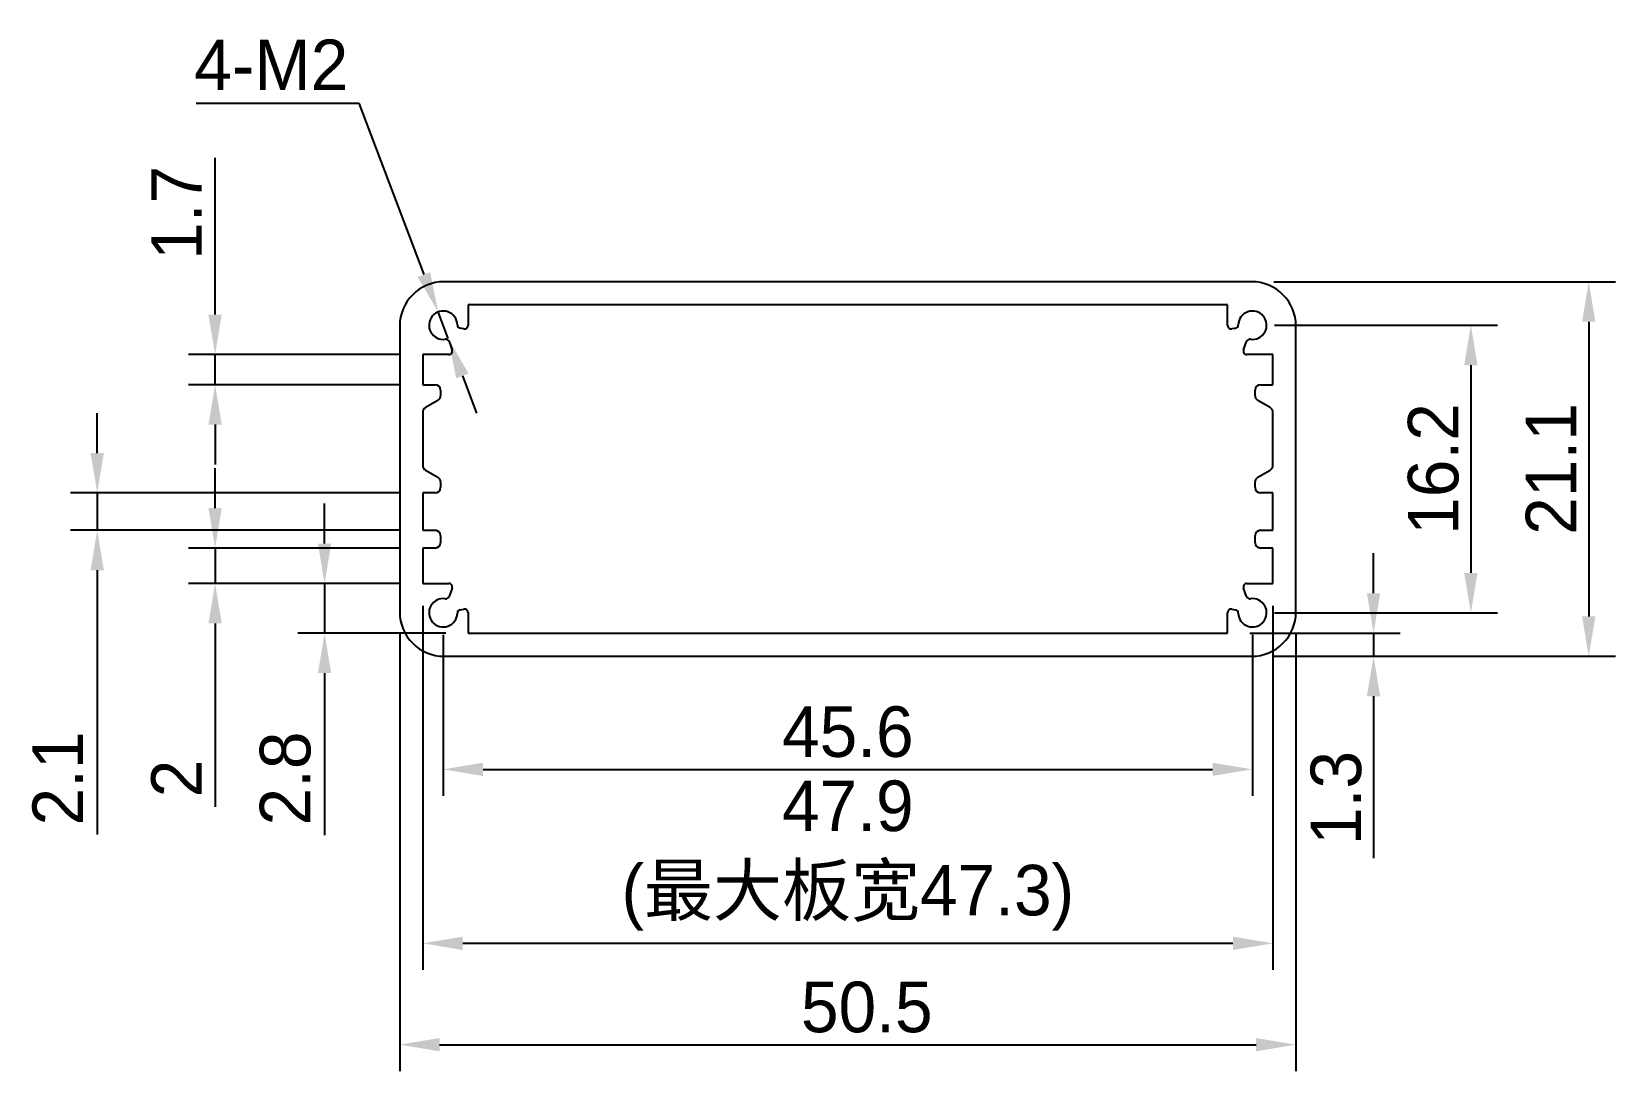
# Model space of a CAD drawing. Header units: millimetres. Extents: x 17927.7 to 18016.9, y -3015.1 to -2956.5.
import ezdxf

# ---------------------------------------------------------------- set-up
doc = ezdxf.new("R2010")
doc.units = ezdxf.units.MM
doc.header["$LTSCALE"] = 0.5
doc.header["$PDMODE"] = 35
for name, color, linetype, lineweight in [('3标注', 30, 'Continuous', 9), ('标注线', 7, 'Continuous', 13), ('粗实线', 7, 'Continuous', 25)]:
    doc.layers.add(name, color=color, linetype=linetype, lineweight=lineweight)
doc.styles.get("Standard").update_dxf_attribs({"font": ''})
doc.styles.get('Standard').set_extended_font_data('思源黑体 Normal')
doc.dimstyles.new('1比1 文字2.85', dxfattribs={"dimtxt": 2.85, "dimasz": 2.25, "dimexe": 1.5, "dimexo": 1.25, "dimgap": 0.7, "dimtad": 1, "dimdec": 1, "dimdsep": 46, "dimtxsty": 'Standard', "dimcen": 1.8, "dimadec": 0, "dimazin": 0, "dimtfac": 1, "dimtdec": 1, "dimtmove": 0, "dimatfit": 3, "dimfxl": 1, "dimarcsym": 0})
doc.dimstyles.new('1比1 文字2.85直径', dxfattribs={"dimtxt": 2.85, "dimasz": 2.25, "dimexe": 1.5, "dimexo": 1.25, "dimgap": 0.7, "dimtad": 1, "dimtih": 1, "dimtoh": 1, "dimdec": 1, "dimdsep": 46, "dimtxsty": 'Standard', "dimcen": 1.8, "dimadec": 0, "dimazin": 0, "dimtfac": 1, "dimtdec": 1, "dimtmove": 0, "dimatfit": 3, "dimfxl": 1, "dimarcsym": 0})

# ---------------------------------------------------------------- blocks, each defined once
blk = doc.blocks.new('*D81')
at = {"layer": 'Defpoints', "color": 0, "ltscale": 0.1}
for p in [(17996.436, -2970.587), (17996.436, -2991.687), (18015.433, -2991.687)]:
    blk.add_point(p, dxfattribs=at)
at = {"layer": '标注线', "color": 0, "lineweight": -2, "ltscale": 0.1}
for p, q in [((17997.686, -2970.587), (18016.933, -2970.587)), ((18015.433, -2972.837), (18015.433, -2989.437)), ((17997.686, -2991.687), (18016.933, -2991.687))]:
    blk.add_line(p, q, dxfattribs=at)
at = {"layer": '标注线', "color": 0, "ltscale": 0.1}
for points in [[(18015.058, -2972.837), (18015.808, -2972.837), (18015.433, -2970.587)], [(18015.058, -2989.437), (18015.808, -2989.437), (18015.433, -2991.687)]]:
    blk.add_solid(points, dxfattribs=at)
at = {"layer": '标注线', "color": 0, "ltscale": 0.1, "insert": (18011.883, -2981.137), "char_height": 2.85, "attachment_point": 2, "rotation": 90}
blk.add_mtext('21.1', dxfattribs=at)
blk = doc.blocks.new('*D82')
at = {"layer": 'Defpoints', "color": 0, "ltscale": 0.1}
for p in [(17949.736, -2974.687), (17938.034, -2976.387), (17949.736, -2976.387)]:
    blk.add_point(p, dxfattribs=at)
at = {"layer": '标注线', "color": 0, "lineweight": -2, "ltscale": 0.1}
for p, q in [((17938.034, -2972.437), (17938.034, -2963.607)), ((17948.486, -2974.687), (17936.534, -2974.687)), ((17938.034, -2976.387), (17938.034, -2974.687)), ((17948.486, -2976.387), (17936.534, -2976.387)), ((17938.034, -2978.637), (17938.034, -2980.887))]:
    blk.add_line(p, q, dxfattribs=at)
at = {"layer": '标注线', "color": 0, "ltscale": 0.1}
for points in [[(17937.659, -2972.437), (17938.409, -2972.437), (17938.034, -2974.687)], [(17937.659, -2978.637), (17938.409, -2978.637), (17938.034, -2976.387)]]:
    blk.add_solid(points, dxfattribs=at)
at = {"layer": '标注线', "color": 0, "ltscale": 0.1, "insert": (17934.433, -2966.705), "char_height": 2.85, "attachment_point": 2, "rotation": 90}
blk.add_mtext('1.7', dxfattribs=at)
blk = doc.blocks.new('*D83')
at = {"layer": 'Defpoints', "color": 0, "ltscale": 0.1}
for p in [(17949.736, -2985.587), (17938.034, -2987.587), (17949.736, -2987.587)]:
    blk.add_point(p, dxfattribs=at)
at = {"layer": '标注线', "color": 0, "lineweight": -2, "ltscale": 0.1}
for p, q in [((17938.034, -2983.337), (17938.034, -2981.087)), ((17948.486, -2985.587), (17936.534, -2985.587)), ((17938.034, -2985.587), (17938.034, -2987.587)), ((17948.486, -2987.587), (17936.534, -2987.587)), ((17938.034, -2989.837), (17938.034, -3000.165))]:
    blk.add_line(p, q, dxfattribs=at)
at = {"layer": '标注线', "color": 0, "ltscale": 0.1}
for points in [[(17937.659, -2983.337), (17938.409, -2983.337), (17938.034, -2985.587)], [(17937.659, -2989.837), (17938.409, -2989.837), (17938.034, -2987.587)]]:
    blk.add_solid(points, dxfattribs=at)
at = {"layer": '标注线', "color": 0, "ltscale": 0.1, "insert": (17934.433, -2998.573), "char_height": 2.85, "attachment_point": 2, "rotation": 90}
blk.add_mtext('2', dxfattribs=at)
blk = doc.blocks.new('*D84')
at = {"layer": 'Defpoints', "color": 0, "ltscale": 0.1}
for p in [(17949.736, -2982.487), (17931.392, -2984.587), (17949.736, -2984.587)]:
    blk.add_point(p, dxfattribs=at)
at = {"layer": '标注线', "color": 0, "lineweight": -2, "ltscale": 0.1}
for p, q in [((17931.392, -2980.237), (17931.392, -2977.987)), ((17948.486, -2982.487), (17929.892, -2982.487)), ((17931.392, -2982.487), (17931.392, -2984.587)), ((17948.486, -2984.587), (17929.892, -2984.587)), ((17931.392, -2986.837), (17931.392, -3001.73))]:
    blk.add_line(p, q, dxfattribs=at)
at = {"layer": '标注线', "color": 0, "ltscale": 0.1}
for points in [[(17931.017, -2980.237), (17931.767, -2980.237), (17931.392, -2982.487)], [(17931.017, -2986.837), (17931.767, -2986.837), (17931.392, -2984.587)]]:
    blk.add_solid(points, dxfattribs=at)
at = {"layer": '标注线', "color": 0, "ltscale": 0.1, "insert": (17927.741, -2998.573), "char_height": 2.85, "attachment_point": 2, "rotation": 90}
blk.add_mtext('2.1', dxfattribs=at)
blk = doc.blocks.new('*D85')
at = {"layer": 'Defpoints', "color": 0, "ltscale": 0.1}
for p in [(17948.436, -2989.187), (17998.936, -2989.187), (17998.936, -3013.568)]:
    blk.add_point(p, dxfattribs=at)
at = {"layer": '标注线', "color": 0, "lineweight": -2, "ltscale": 0.1}
for p, q in [((17948.436, -2990.437), (17948.436, -3015.068)), ((17998.936, -2990.437), (17998.936, -3015.068)), ((17950.686, -3013.568), (17996.686, -3013.568))]:
    blk.add_line(p, q, dxfattribs=at)
at = {"layer": '标注线', "color": 0, "ltscale": 0.1}
for points in [[(17950.686, -3013.193), (17950.686, -3013.943), (17948.436, -3013.568)], [(17996.686, -3013.193), (17996.686, -3013.943), (17998.936, -3013.568)]]:
    blk.add_solid(points, dxfattribs=at)
at = {"layer": '标注线', "color": 0, "ltscale": 0.1, "insert": (17974.754, -3010.018), "char_height": 2.85, "attachment_point": 2}
blk.add_mtext('50.5', dxfattribs=at)
blk = doc.blocks.new('*D86')
at = {"layer": 'Defpoints', "color": 0, "ltscale": 0.1}
for p in [(17995.086, -2990.387), (17996.436, -2991.687), (18003.31, -2991.687)]:
    blk.add_point(p, dxfattribs=at)
at = {"layer": '标注线', "color": 0, "lineweight": -2, "ltscale": 0.1}
for p, q in [((18003.31, -2988.137), (18003.31, -2985.887)), ((17996.336, -2990.387), (18004.81, -2990.387)), ((18003.31, -2990.387), (18003.31, -2991.687)), ((17997.686, -2991.687), (18004.81, -2991.687)), ((18003.31, -2993.937), (18003.31, -3003.053))]:
    blk.add_line(p, q, dxfattribs=at)
at = {"layer": '标注线', "color": 0, "ltscale": 0.1}
for points in [[(18002.935, -2988.137), (18003.685, -2988.137), (18003.31, -2990.387)], [(18002.935, -2993.937), (18003.685, -2993.937), (18003.31, -2991.687)]]:
    blk.add_solid(points, dxfattribs=at)
at = {"layer": '标注线', "color": 0, "ltscale": 0.1, "insert": (17999.76, -2999.669), "char_height": 2.85, "attachment_point": 2, "rotation": 90}
blk.add_mtext('1.3', dxfattribs=at)
blk = doc.blocks.new('*D87')
at = {"layer": 'Defpoints', "color": 0, "ltscale": 0.1}
for p in [(17949.736, -2987.587), (17944.202, -2990.387), (17952.286, -2990.387)]:
    blk.add_point(p, dxfattribs=at)
at = {"layer": '标注线', "color": 0, "lineweight": -2, "ltscale": 0.1}
for p, q in [((17944.202, -2985.337), (17944.202, -2983.087)), ((17948.486, -2987.587), (17942.702, -2987.587)), ((17944.202, -2987.587), (17944.202, -2990.387)), ((17951.036, -2990.387), (17942.702, -2990.387)), ((17944.202, -2992.637), (17944.202, -3001.769))]:
    blk.add_line(p, q, dxfattribs=at)
at = {"layer": '标注线', "color": 0, "ltscale": 0.1}
for points in [[(17943.827, -2985.337), (17944.577, -2985.337), (17944.202, -2987.587)], [(17943.827, -2992.637), (17944.577, -2992.637), (17944.202, -2990.387)]]:
    blk.add_solid(points, dxfattribs=at)
at = {"layer": '标注线', "color": 0, "ltscale": 0.1, "insert": (17940.551, -2998.573), "char_height": 2.85, "attachment_point": 2, "rotation": 90}
blk.add_mtext('2.8', dxfattribs=at)
blk = doc.blocks.new('*D89')
at = {"layer": 'Defpoints', "color": 0, "ltscale": 0.1}
for p in [(17996.486, -2973.037), (17996.486, -2989.237), (18008.792, -2989.237)]:
    blk.add_point(p, dxfattribs=at)
at = {"layer": '标注线', "color": 0, "lineweight": -2, "ltscale": 0.1}
for p, q in [((17997.736, -2973.037), (18010.292, -2973.037)), ((18008.792, -2975.287), (18008.792, -2986.987)), ((17997.736, -2989.237), (18010.292, -2989.237))]:
    blk.add_line(p, q, dxfattribs=at)
at = {"layer": '标注线', "color": 0, "ltscale": 0.1}
for points in [[(18008.417, -2975.287), (18009.167, -2975.287), (18008.792, -2973.037)], [(18008.417, -2986.987), (18009.167, -2986.987), (18008.792, -2989.237)]]:
    blk.add_solid(points, dxfattribs=at)
at = {"layer": '标注线', "color": 0, "ltscale": 0.1, "insert": (18005.242, -2981.137), "char_height": 2.85, "attachment_point": 2, "rotation": 90}
blk.add_mtext('16.2', dxfattribs=at)
blk = doc.blocks.new('*D90')
at = {"layer": 'Defpoints', "color": 0, "ltscale": 0.1}
for p in [(17950.886, -2989.237), (17996.486, -2989.237), (17996.486, -2998.056)]:
    blk.add_point(p, dxfattribs=at)
at = {"layer": '标注线', "color": 0, "lineweight": -2, "ltscale": 0.1}
for p, q in [((17950.886, -2990.487), (17950.886, -2999.556)), ((17996.486, -2990.487), (17996.486, -2999.556)), ((17953.136, -2998.056), (17994.236, -2998.056))]:
    blk.add_line(p, q, dxfattribs=at)
at = {"layer": '标注线', "color": 0, "ltscale": 0.1}
for points in [[(17953.136, -2997.681), (17953.136, -2998.431), (17950.886, -2998.056)], [(17994.236, -2997.681), (17994.236, -2998.431), (17996.486, -2998.056)]]:
    blk.add_solid(points, dxfattribs=at)
at = {"layer": '标注线', "color": 0, "ltscale": 0.1, "insert": (17973.686, -2994.506), "char_height": 2.85, "attachment_point": 2}
blk.add_mtext('45.6', dxfattribs=at)
blk = doc.blocks.new('*D91')
at = {"layer": 'Defpoints', "color": 0, "ltscale": 0.1}
for p in [(17950.602, -2972.289), (17951.17, -2973.785)]:
    blk.add_point(p, dxfattribs=at)
at = {"layer": '标注线', "color": 0, "lineweight": -2, "ltscale": 0.1}
for p, q in [((17936.965, -2960.52), (17946.133, -2960.52)), ((17946.133, -2960.52), (17949.803, -2970.186)), ((17951.17, -2973.785), (17950.602, -2972.289)), ((17951.968, -2975.889), (17952.767, -2977.992))]:
    blk.add_line(p, q, dxfattribs=at)
at = {"layer": '标注线', "color": 0, "ltscale": 0.1}
for points in [[(17950.154, -2970.053), (17949.452, -2970.319), (17950.602, -2972.289)], [(17952.319, -2975.755), (17951.618, -2976.022), (17951.17, -2973.785)]]:
    blk.add_solid(points, dxfattribs=at)
at = {"layer": '标注线', "color": 0, "ltscale": 0.1, "insert": (17941.199, -2958.369), "char_height": 2.85, "attachment_point": 5}
blk.add_mtext('4-M2', dxfattribs=at)
blk = doc.blocks.new('*D92')
at = {"layer": '3标注', "color": 0, "lineweight": -2, "ltscale": 0.1}
for p, q in [((17949.736, -2988.837), (17949.736, -3009.358)), ((17997.636, -2988.837), (17997.636, -3009.358)), ((17951.986, -3007.858), (17995.386, -3007.858))]:
    blk.add_line(p, q, dxfattribs=at)
at = {"layer": '3标注', "color": 0, "ltscale": 0.1}
for points in [[(17951.986, -3007.483), (17951.986, -3008.233), (17949.736, -3007.858)], [(17995.386, -3007.483), (17995.386, -3008.233), (17997.636, -3007.858)]]:
    blk.add_solid(points, dxfattribs=at)
at = {"layer": 'Defpoints', "color": 0, "ltscale": 0.1}
for p in [(17949.736, -2987.587), (17997.636, -2987.587), (17997.636, -3007.858)]:
    blk.add_point(p, dxfattribs=at)
at = {"layer": '3标注', "color": 0, "ltscale": 0.1, "insert": (17973.686, -3002.915), "char_height": 2.85, "attachment_point": 5}
blk.add_mtext('47.9\\P(最大板宽47.3)', dxfattribs=at)

msp = doc.modelspace()

# ---------------------------------------------------------------- linework, layer by layer
at = {"layer": '粗实线'}
for p, q in [((17996.436, -2970.587), (17950.936, -2970.587)), ((17995.086, -2971.887), (17952.286, -2971.887)), ((17952.286, -2971.887), (17952.286, -2973.046)), ((17995.086, -2973.046), (17995.086, -2971.887)), ((17948.436, -2973.087), (17948.436, -2989.187)), ((17952.051, -2973.243), (17951.851, -2973.207)), ((17995.47, -2973.216), (17995.32, -2973.243)), ((17995.47, -2973.216), (17995.521, -2973.207)), ((17998.936, -2989.187), (17998.936, -2973.087)), ((17951.221, -2973.958), (17951.389, -2974.419)), ((17995.983, -2974.419), (17996.15, -2973.958)), ((17949.736, -2974.687), (17949.736, -2976.387)), ((17951.201, -2974.687), (17949.736, -2974.687)), ((17997.636, -2974.687), (17996.171, -2974.687)), ((17997.636, -2976.387), (17997.636, -2974.687)), ((17949.736, -2976.387), (17950.436, -2976.387)), ((17950.736, -2976.687), (17950.736, -2977.014)), ((17996.636, -2977.014), (17996.636, -2976.687)), ((17996.936, -2976.387), (17997.636, -2976.387)), ((17950.586, -2977.274), (17949.886, -2977.678)), ((17997.486, -2977.678), (17996.786, -2977.274)), ((17949.736, -2977.938), (17949.736, -2980.937)), ((17997.636, -2980.937), (17997.636, -2977.938)), ((17949.886, -2981.196), (17950.586, -2981.601)), ((17996.786, -2981.601), (17997.486, -2981.196)), ((17950.736, -2981.86), (17950.736, -2982.187)), ((17996.636, -2982.187), (17996.636, -2981.86)), ((17950.436, -2982.487), (17949.736, -2982.487)), ((17949.736, -2982.487), (17949.736, -2984.587)), ((17997.636, -2982.487), (17996.936, -2982.487)), ((17997.636, -2984.587), (17997.636, -2982.487)), ((17949.736, -2984.587), (17950.436, -2984.587)), ((17996.936, -2984.587), (17997.636, -2984.587)), ((17950.436, -2985.587), (17949.736, -2985.587)), ((17949.736, -2985.587), (17949.736, -2987.587)), ((17950.736, -2984.887), (17950.736, -2985.287)), ((17996.636, -2985.287), (17996.636, -2984.887)), ((17997.636, -2985.587), (17996.936, -2985.587)), ((17997.636, -2987.587), (17997.636, -2985.587)), ((17949.736, -2987.587), (17951.201, -2987.587)), ((17951.389, -2987.856), (17951.221, -2988.316)), ((17996.15, -2988.316), (17995.983, -2987.856)), ((17996.171, -2987.587), (17997.636, -2987.587)), ((17951.851, -2989.067), (17952.051, -2989.032)), ((17952.286, -2989.229), (17952.286, -2990.387)), ((17995.086, -2990.387), (17995.086, -2989.229)), ((17995.32, -2989.032), (17995.521, -2989.067)), ((17952.286, -2990.387), (17995.086, -2990.387)), ((17950.936, -2991.687), (17996.436, -2991.687))]:
    msp.add_line(p, q, dxfattribs=at)
for centre, radius, start, end in [((17950.936, -2973.087), 2.5, 90, 180), ((17996.436, -2973.087), 2.5, 0, 90), ((17950.886, -2973.037), 0.8, 1.53696, 278.46304), ((17996.486, -2973.037), 0.8, 261.53696, 178.46305), ((17951.885, -2973.01), 0.2, 181.53696, 259.99995), ((17952.086, -2973.046), 0.2, 259.99995, 359.99998), ((17995.286, -2973.046), 0.2, 180, 280.00048), ((17995.486, -2973.01), 0.2, 279.99993, 358.46305), ((17951.033, -2974.026), 0.2, 20, 98.46304), ((17996.338, -2974.026), 0.2, 81.53696, 160), ((17951.201, -2974.487), 0.2, 270, 20), ((17996.171, -2974.487), 0.2, 160, 270), ((17950.436, -2976.687), 0.3, 0, 90), ((17996.936, -2976.687), 0.3, 90, 180), ((17950.036, -2977.938), 0.3, 120.00058, 180), ((17950.436, -2977.014), 0.3, 299.99992, 0), ((17996.936, -2977.014), 0.3, 180, 240.00036), ((17997.336, -2977.938), 0.3, 0.00008, 60), ((17950.036, -2980.937), 0.3, 180.00008, 240), ((17997.336, -2980.937), 0.3, 300.00058, 0), ((17950.436, -2982.187), 0.3, 270, 0), ((17950.436, -2981.86), 0.3, 0, 60.00036), ((17996.936, -2981.86), 0.3, 119.99996, 180.00002), ((17996.936, -2982.187), 0.3, 180, 270), ((17950.436, -2984.887), 0.3, 0, 90), ((17996.936, -2984.887), 0.3, 90, 180), ((17950.436, -2985.287), 0.3, 270, 0), ((17996.936, -2985.287), 0.3, 180, 270), ((17950.886, -2989.237), 0.8, 81.53696, 358.46302), ((17951.033, -2988.248), 0.2, 261.53696, 340), ((17951.201, -2987.787), 0.2, 340, 90), ((17996.486, -2989.237), 0.8, 181.53696, 98.46304), ((17996.171, -2987.787), 0.2, 90, 200), ((17996.338, -2988.248), 0.2, 200, 278.46304), ((17950.936, -2989.187), 2.5, 180, 270), ((17951.885, -2989.264), 0.2, 100.00005, 178.46302), ((17952.086, -2989.229), 0.2, 0, 100.00048), ((17995.286, -2989.229), 0.2, 79.99991, 180), ((17995.486, -2989.264), 0.2, 1.53696, 79.99995), ((17996.436, -2989.187), 2.5, 270, 0)]:
    msp.add_arc(centre, radius, start, end, dxfattribs=at)

# ---------------------------------------------------------------- dimensions: what is measured, and where the dimension line sits
at = {"layer": '3标注', "ltscale": 0.1}
dim = msp.add_linear_dim(base=(17997.636, -3007.858), p1=(17949.736, -2987.587), p2=(17997.636, -2987.587), text='<>^J(最大板宽47.3)', dimstyle='1比1 文字2.85', dxfattribs=at)
dim.commit()
dim.dimension.update_dxf_attribs({"geometry": '*D92', "text_midpoint": (17973.686, -3007.858), "dimtype": 160})
at = {"layer": '标注线', "ltscale": 0.1}
dim = msp.add_diameter_dim_2p(p1=(17951.17, -2973.785), p2=(17950.602, -2972.289), text='4-M2', dimstyle='1比1 文字2.85直径', dxfattribs=at)
dim.commit()
dim.dimension.update_dxf_attribs({"geometry": '*D91', "text_midpoint": (17941.199, -2960.52), "dimtype": 163})
for base, p1, p2, picture, middle in [((17938.034, -2976.387), (17949.736, -2974.687), (17949.736, -2976.387), '*D82', (17938.034, -2966.705)), ((18015.433, -2991.687), (17996.436, -2970.587), (17996.436, -2991.687), '*D81', (18015.433, -2981.137)), ((18008.792, -2989.237), (17996.486, -2973.037), (17996.486, -2989.237), '*D89', (18008.792, -2981.137)), ((17931.392, -2984.587), (17949.736, -2982.487), (17949.736, -2984.587), '*D84', (17931.392, -2998.573)), ((17938.034, -2987.587), (17949.736, -2985.587), (17949.736, -2987.587), '*D83', (17938.034, -2998.573)), ((17944.202, -2990.387), (17949.736, -2987.587), (17952.286, -2990.387), '*D87', (17944.202, -2998.573)), ((18003.31, -2991.687), (17995.086, -2990.387), (17996.436, -2991.687), '*D86', (18003.31, -2999.669))]:
    dim = msp.add_linear_dim(base=base, p1=p1, p2=p2, angle=90, dimstyle='1比1 文字2.85', dxfattribs=at)
    dim.commit()
    dim.dimension.update_dxf_attribs({"geometry": picture, "text_midpoint": middle, "dimtype": 160})
for base, p1, p2, picture, middle in [((17998.936, -3013.568), (17948.436, -2989.187), (17998.936, -2989.187), '*D85', (17974.754, -3013.568)), ((17996.486, -2998.056), (17950.886, -2989.237), (17996.486, -2989.237), '*D90', (17973.686, -2998.056))]:
    dim = msp.add_linear_dim(base=base, p1=p1, p2=p2, dimstyle='1比1 文字2.85', dxfattribs=at)
    dim.commit()
    dim.dimension.update_dxf_attribs({"geometry": picture, "text_midpoint": middle, "dimtype": 160})

doc.saveas('drawing.dxf')
